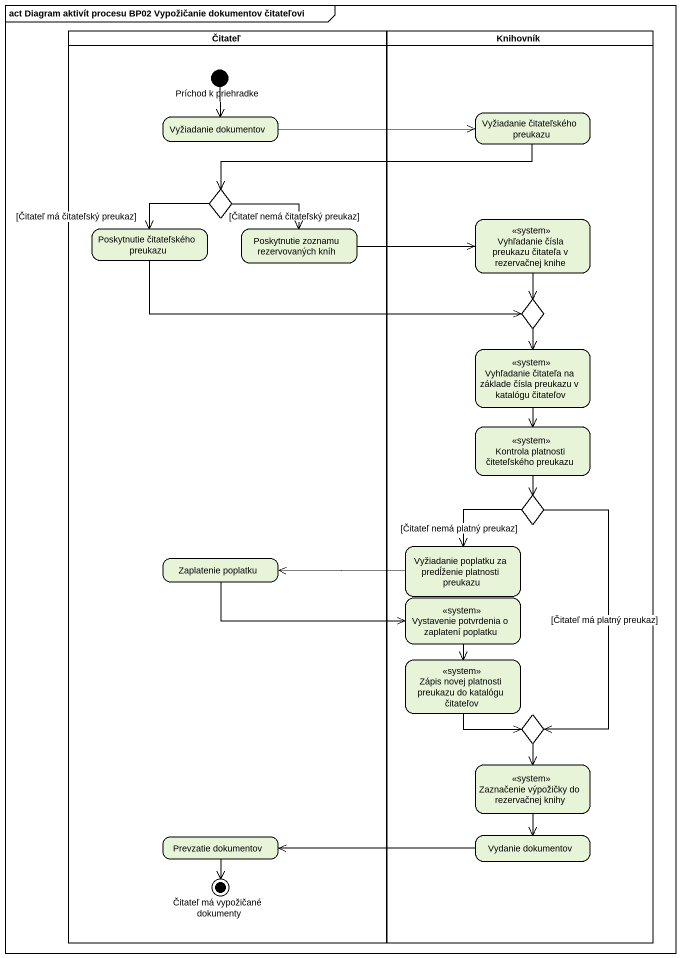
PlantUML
@startuml
mainframe act Diagram aktivít procesu BP02 Vypožičanie dokumentov čitateľovi
hide empty description
state Čitateľ <<partition>> {
  state "Príchod k priehradke" as Príchod_k_priehradke <<start>>
  state "Vyžiadanie dokumentov" as Vyžiadanie_dokumentov
  state choice1 <<choice>>
  state "Poskytnutie čitateľského preukazu" as Poskytnutie_čitateľského
  state "Poskytnutie zoznamu rezervovaných kníh" as Poskytnutie_zoznamu
  state "Zaplatenie poplatku" as Zaplatenie_poplatku
  state "Prevzatie dokumentov" as Prevzatie_dokumentov
  state "Čitateľ má vypožičané dokumenty" as Čitateľ_má_vypožičané <<end>>
}
state Knihovník <<partition>> {
  state "Vyžiadanie čitateľského preukazu" as Vyžiadanie_čitateľského
  state "Vyhľadanie čísla preukazu čitateľa v rezervačnej knihe" as Vyhľadanie_čísla_preukazu <<system>>
  state choice2 <<choice>>
  state "Vyhľadanie čitateľa na základe čísla preukazu v katalógu čitateľov" as Vyhľadanie_čitateľa_na <<system>>
  state "Kontrola platnosti čiteteľského preukazu" as Kontrola_platnosti <<system>>
  state choice3 <<choice>>
  state "Vyžiadanie poplatku za predĺženie platnosti preukazu" as Vyžiadanie_poplatku_za
  state "Vystavenie potvrdenia o zaplatení poplatku" as Vystavenie_potvrdenia_o <<system>>
  state "Zápis novej platnosti preukazu do katalógu čitateľov" as Zápis_novej_platnosti <<system>>
  state choice4 <<choice>>
  state "Zaznačenie výpožičky do rezervačnej knihy" as Zaznačenie_výpožičky_do <<system>>
  state "Vydanie dokumentov" as Vydanie_dokumentov
}
Príchod_k_priehradke --> Vyžiadanie_dokumentov
Vyžiadanie_čitateľského -left-> choice1
Vyžiadanie_dokumentov -right-> Vyžiadanie_čitateľského
choice1 -left-> Poskytnutie_čitateľského : [Čitateľ má čitateľský preukaz]
choice1 -right-> Poskytnutie_zoznamu : [Čitateľ nemá čitateľský preukaz]
Poskytnutie_čitateľského -right-> choice2
Poskytnutie_zoznamu -right-> Vyhľadanie_čísla_preukazu
Vyhľadanie_čísla_preukazu --> choice2
choice2 --> Vyhľadanie_čitateľa_na
Vyhľadanie_čitateľa_na --> Kontrola_platnosti
Kontrola_platnosti --> choice3
choice3 --> Vyžiadanie_poplatku_za : [Čitateľ nemá platný preukaz]
choice3 --> choice4 : [Čitateľ má platný preukaz]
Zaplatenie_poplatku -right-> Vystavenie_potvrdenia_o
Vyžiadanie_poplatku_za -left-> Zaplatenie_poplatku
Vystavenie_potvrdenia_o --> Zápis_novej_platnosti
Zápis_novej_platnosti --> choice4
choice4 --> Zaznačenie_výpožičky_do
Zaznačenie_výpožičky_do --> Vydanie_dokumentov
Prevzatie_dokumentov --> Čitateľ_má_vypožičané
Vydanie_dokumentov -left-> Prevzatie_dokumentov
@enduml
